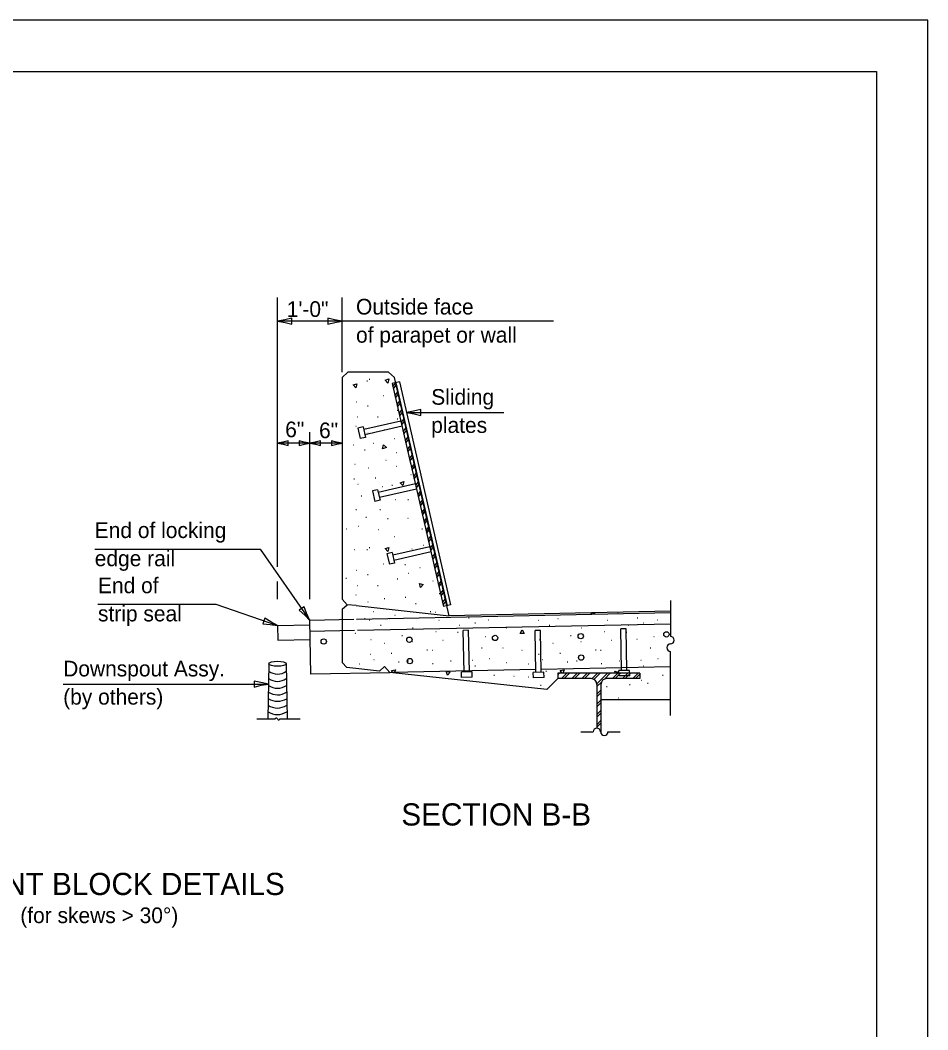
# Model space of a CAD drawing. Extents: x 0 to 2.83, y 0 to 1.83.
# Drawn here: x 2.098 to 2.833, y 1.014 to 1.833 of the extents above; entities that cross this region are included whole.
import ezdxf

# ---------------------------------------------------------------- set-up
doc = ezdxf.new("R2010")
doc.units = 0
for name, color, linetype in [('RD_Pr_Roadway_Dimensions', 7, 'Continuous'), ('RD_Pr_Roadway_Items', 7, 'Continuous'), ('RD_Pr_Roadway_Notes', 7, 'Continuous'), ('SH_General_Details', 7, 'Continuous'), ('SH_Printer_Plotting_Border', 7, 'Continuous')]:
    doc.layers.add(name, color=color, linetype=linetype)

msp = doc.modelspace()

# ---------------------------------------------------------------- linework, layer by layer
at = {"layer": 'RD_Pr_Roadway_Dimensions'}
for p, q in [((2.30629, 1.39007), (2.30629, 1.6085)), ((2.35867, 1.54773), (2.35867, 1.6085)), ((2.35867, 1.58923), (2.30629, 1.58923)), ((2.53006, 1.58923), (2.35838, 1.58923)), ((2.33248, 1.36383), (2.33248, 1.49915)), ((2.33248, 1.49031), (2.30629, 1.49031)), ((2.35867, 1.49031), (2.33248, 1.49031)), ((2.30629, 1.36383), (2.30629, 1.37803))]:
    msp.add_line(p, q, dxfattribs=at)
for points in [[(2.31795, 1.58679), (2.31796, 1.58923), (2.31796, 1.59167), (2.31212, 1.59024), (2.30629, 1.58923), (2.31251, 1.5881)], [(2.34701, 1.59167), (2.347, 1.58923), (2.347, 1.58679), (2.35284, 1.58822), (2.35867, 1.58923), (2.35245, 1.59036)], [(2.31504, 1.48848), (2.31504, 1.49031), (2.31504, 1.49214), (2.31067, 1.49107), (2.30629, 1.49031), (2.31096, 1.48946)], [(2.32374, 1.49214), (2.32373, 1.49031), (2.32373, 1.48848), (2.32811, 1.48955), (2.33248, 1.49031), (2.32782, 1.49116)], [(2.34123, 1.48848), (2.34123, 1.49031), (2.34123, 1.49214), (2.33685, 1.49107), (2.33248, 1.49031), (2.33715, 1.48946)], [(2.34992, 1.49214), (2.34992, 1.49031), (2.34992, 1.48848), (2.35429, 1.48955), (2.35867, 1.49031), (2.354, 1.49116)]]:
    msp.add_lwpolyline(points, close=True, dxfattribs=at)
at = {"layer": 'RD_Pr_Roadway_Items'}
for p, q in [((2.35866, 1.54361), (2.36322, 1.5479)), ((2.39633, 1.5479), (2.36322, 1.5479)), ((2.39633, 1.5479), (2.40112, 1.54359)), ((2.35866, 1.54361), (2.35867, 1.36383)), ((2.37875, 1.54073), (2.37915, 1.54073)), ((2.38067, 1.54224), (2.38106, 1.54224)), ((2.40507, 1.53987), (2.39933, 1.53855)), ((2.44544, 1.35031), (2.40112, 1.54359)), ((2.40507, 1.53987), (2.44654, 1.35902)), ((2.39933, 1.53855), (2.41443, 1.47271)), ((2.39985, 1.53632), (2.40209, 1.53919)), ((2.40028, 1.53444), (2.40255, 1.53735)), ((2.40152, 1.52899), (2.40381, 1.53191)), ((2.40213, 1.53919), (2.44377, 1.35839)), ((2.3703, 1.5239), (2.37069, 1.5239)), ((2.39184, 1.52895), (2.39223, 1.52895)), ((2.40195, 1.52712), (2.40424, 1.53004)), ((2.4032, 1.52167), (2.40549, 1.52459)), ((2.37923, 1.52053), (2.37963, 1.52053)), ((2.40332, 1.517), (2.40372, 1.517)), ((2.40363, 1.5198), (2.40592, 1.52272)), ((2.40488, 1.51435), (2.40717, 1.51728)), ((2.40531, 1.51247), (2.40761, 1.51541)), ((2.37078, 1.51158), (2.37117, 1.51158)), ((2.40629, 1.50819), (2.37615, 1.50128)), ((2.38737, 1.51158), (2.38777, 1.51158)), ((2.40332, 1.5099), (2.40372, 1.5099)), ((2.40656, 1.50703), (2.40886, 1.50996)), ((2.40699, 1.50515), (2.40929, 1.50809)), ((2.36966, 1.50401), (2.37006, 1.50401)), ((2.37566, 1.5034), (2.37143, 1.50243)), ((2.37143, 1.50243), (2.37337, 1.49397)), ((2.37566, 1.5034), (2.3776, 1.49494)), ((2.40726, 1.50396), (2.37712, 1.49705)), ((2.39279, 1.50098), (2.39319, 1.50098)), ((2.40824, 1.4997), (2.41054, 1.50265)), ((2.40867, 1.49783), (2.41098, 1.50078)), ((2.3776, 1.49494), (2.37337, 1.49397)), ((2.37939, 1.49829), (2.37979, 1.49829)), ((2.40077, 1.49391), (2.40117, 1.49391)), ((2.40992, 1.49238), (2.41223, 1.49533)), ((2.41035, 1.49051), (2.41266, 1.49346)), ((2.36775, 1.48886), (2.36814, 1.48886)), ((2.37684, 1.48482), (2.37724, 1.48482)), ((2.3837, 1.49038), (2.3841, 1.49038)), ((2.40269, 1.48264), (2.40308, 1.48264)), ((2.4116, 1.48506), (2.41391, 1.48802)), ((2.41203, 1.48318), (2.41434, 1.48615)), ((2.39407, 1.47658), (2.39447, 1.47658)), ((2.41328, 1.47774), (2.4156, 1.4807)), ((2.41371, 1.47586), (2.41603, 1.47883)), ((2.41389, 1.47545), (2.44089, 1.35773)), ((2.36886, 1.47321), (2.36926, 1.47321)), ((2.37971, 1.47018), (2.38011, 1.47018)), ((2.40237, 1.47153), (2.40276, 1.47153)), ((2.41503, 1.47051), (2.41728, 1.47339)), ((2.41546, 1.46863), (2.41771, 1.47152)), ((2.41671, 1.46318), (2.41897, 1.46607)), ((2.36823, 1.46143), (2.36862, 1.46143)), ((2.38546, 1.46211), (2.38585, 1.46211)), ((2.41433, 1.46497), (2.41473, 1.46497)), ((2.41714, 1.46131), (2.4194, 1.4642)), ((2.41834, 1.45607), (2.4206, 1.45897)), ((2.41839, 1.45586), (2.42065, 1.45876)), ((2.37126, 1.45706), (2.37165, 1.45706)), ((2.38744, 1.45244), (2.38321, 1.45147)), ((2.38321, 1.45147), (2.38515, 1.44301)), ((2.38744, 1.45244), (2.38938, 1.44398)), ((2.41807, 1.45724), (2.38793, 1.45033)), ((2.41904, 1.45301), (2.3889, 1.4461)), ((2.39136, 1.45504), (2.39175, 1.45504)), ((2.39902, 1.45605), (2.39941, 1.45605)), ((2.41877, 1.4542), (2.42104, 1.4571)), ((2.41882, 1.45399), (2.42108, 1.45689)), ((2.42002, 1.44875), (2.42232, 1.45169)), ((2.42007, 1.44854), (2.42234, 1.45144)), ((2.42045, 1.44688), (2.42272, 1.44978)), ((2.4205, 1.44667), (2.42277, 1.44957)), ((2.37416, 1.44765), (2.37456, 1.44765)), ((2.38938, 1.44398), (2.38515, 1.44301)), ((2.40154, 1.44459), (2.40193, 1.44459)), ((2.41194, 1.44444), (2.41234, 1.44444)), ((2.4217, 1.44143), (2.42397, 1.44434)), ((2.42175, 1.44122), (2.42402, 1.44413)), ((2.42213, 1.43955), (2.4244, 1.44247)), ((2.42218, 1.43934), (2.42445, 1.44226)), ((2.36982, 1.43636), (2.37022, 1.43636)), ((2.3893, 1.43649), (2.3897, 1.43649)), ((2.42338, 1.43411), (2.42566, 1.43702)), ((2.42342, 1.43389), (2.42571, 1.43681)), ((2.42381, 1.43223), (2.42609, 1.43515)), ((2.42385, 1.43202), (2.42614, 1.43494)), ((2.37796, 1.4303), (2.37835, 1.4303)), ((2.39551, 1.42912), (2.3959, 1.42912)), ((2.41178, 1.42929), (2.41218, 1.42929)), ((2.42506, 1.42678), (2.42734, 1.42971)), ((2.4251, 1.42657), (2.42739, 1.4295)), ((2.42548, 1.42491), (2.42777, 1.42784)), ((2.42553, 1.4247), (2.42782, 1.42763)), ((2.36216, 1.42071), (2.36256, 1.42071)), ((2.37158, 1.42306), (2.37197, 1.42306)), ((2.38801, 1.4202), (2.3884, 1.4202)), ((2.42327, 1.42071), (2.42366, 1.42071)), ((2.42673, 1.41946), (2.42903, 1.42239)), ((2.42678, 1.41925), (2.42908, 1.42218)), ((2.42716, 1.41759), (2.42946, 1.42052)), ((2.42721, 1.41738), (2.42951, 1.42031)), ((2.40077, 1.41448), (2.40117, 1.41448)), ((2.42841, 1.41214), (2.43071, 1.41508)), ((2.42884, 1.41026), (2.43114, 1.41321)), ((2.36838, 1.40405), (2.36878, 1.40405)), ((2.37875, 1.40405), (2.37915, 1.40405)), ((2.38067, 1.40556), (2.38106, 1.40556)), ((2.39922, 1.40149), (2.39499, 1.40052)), ((2.39499, 1.40052), (2.39693, 1.39206)), ((2.39922, 1.40149), (2.40116, 1.39303)), ((2.42976, 1.40627), (2.3997, 1.39938)), ((2.43073, 1.40204), (2.40067, 1.39514)), ((2.41513, 1.40455), (2.41553, 1.40455)), ((2.42422, 1.40758), (2.42462, 1.40758)), ((2.43004, 1.40503), (2.43235, 1.40797)), ((2.43047, 1.40315), (2.43278, 1.4061)), ((2.43172, 1.39771), (2.43403, 1.40066)), ((2.39184, 1.39227), (2.39223, 1.39227)), ((2.40116, 1.39303), (2.39693, 1.39206)), ((2.43215, 1.39583), (2.43446, 1.39879)), ((2.4334, 1.39038), (2.43572, 1.39334)), ((2.3703, 1.38722), (2.37069, 1.38722)), ((2.40955, 1.39193), (2.40994, 1.39193)), ((2.41242, 1.3847), (2.41281, 1.3847)), ((2.42151, 1.38941), (2.42191, 1.38941)), ((2.43383, 1.38851), (2.43615, 1.39147)), ((2.43508, 1.38306), (2.4374, 1.38603)), ((2.43551, 1.38119), (2.43783, 1.38416)), ((2.36168, 1.38066), (2.36208, 1.38066)), ((2.37923, 1.38386), (2.37963, 1.38386)), ((2.40332, 1.38032), (2.40372, 1.38032)), ((2.43204, 1.37864), (2.43244, 1.37864)), ((2.43676, 1.37574), (2.43909, 1.37871)), ((2.43719, 1.37386), (2.43952, 1.37684)), ((2.37078, 1.3749), (2.37117, 1.3749)), ((2.38737, 1.3749), (2.38777, 1.3749)), ((2.43731, 1.36844), (2.43771, 1.36844)), ((2.43844, 1.36842), (2.44077, 1.3714)), ((2.43887, 1.36654), (2.4412, 1.36953)), ((2.35867, 1.36383), (2.36274, 1.35915)), ((2.36966, 1.36733), (2.37006, 1.36733)), ((2.37939, 1.36161), (2.37979, 1.36161)), ((2.39279, 1.3643), (2.39319, 1.3643)), ((2.40987, 1.36524), (2.41026, 1.36524)), ((2.41817, 1.36019), (2.41856, 1.36019)), ((2.44012, 1.36109), (2.44246, 1.36408)), ((2.44055, 1.35922), (2.44289, 1.36221)), ((2.62483, 1.36273), (2.62483, 1.33339)), ((2.35867, 1.35562), (2.36274, 1.35915)), ((2.35867, 1.35562), (2.35867, 1.3123)), ((2.37, 1.35858), (2.36274, 1.35915)), ((2.37, 1.35858), (2.44544, 1.35031)), ((2.62486, 1.35261), (2.37026, 1.3473)), ((2.3837, 1.3537), (2.3841, 1.3537)), ((2.43013, 1.35363), (2.43053, 1.35363)), ((2.43428, 1.35329), (2.43467, 1.35329)), ((2.44654, 1.35902), (2.44089, 1.35773)), ((2.62483, 1.35405), (2.44544, 1.35031)), ((2.55047, 1.35163), (2.55087, 1.35163)), ((2.58206, 1.35248), (2.58246, 1.35248)), ((2.36819, 1.34726), (2.33248, 1.34651)), ((2.33339, 1.30276), (2.33248, 1.34651)), ((2.62483, 1.34356), (2.37101, 1.33827)), ((2.37684, 1.34815), (2.37724, 1.34815)), ((2.38077, 1.34659), (2.38116, 1.34659)), ((2.39672, 1.3481), (2.39712, 1.3481)), ((2.40125, 1.35077), (2.40165, 1.35077)), ((2.43693, 1.34659), (2.43732, 1.34659)), ((2.46118, 1.3486), (2.46157, 1.3486)), ((2.46623, 1.3444), (2.46663, 1.3444)), ((2.47724, 1.34709), (2.47764, 1.34709)), ((2.51745, 1.34659), (2.51784, 1.34659)), ((2.5334, 1.3481), (2.5338, 1.3481)), ((2.57361, 1.34659), (2.574, 1.34659)), ((2.59786, 1.3486), (2.59825, 1.3486)), ((2.60291, 1.3444), (2.6033, 1.3444)), ((2.61392, 1.34709), (2.61431, 1.34709)), ((2.30629, 1.34225), (2.33256, 1.3428)), ((2.30629, 1.34225), (2.30654, 1.33058)), ((2.36857, 1.33822), (2.33267, 1.33747)), ((2.38986, 1.34255), (2.39026, 1.34255)), ((2.41571, 1.34036), (2.4161, 1.34036)), ((2.43453, 1.3375), (2.43493, 1.3375)), ((2.45224, 1.33683), (2.45264, 1.33683)), ((2.45368, 1.34255), (2.45407, 1.34255)), ((2.46111, 1.33851), (2.45677, 1.33842)), ((2.45747, 1.30462), (2.45677, 1.33842)), ((2.46181, 1.30471), (2.46111, 1.33851)), ((2.4916, 1.34036), (2.49199, 1.34036)), ((2.51937, 1.33826), (2.51503, 1.33817)), ((2.51573, 1.30438), (2.51503, 1.33817)), ((2.52007, 1.30447), (2.51937, 1.33826)), ((2.52654, 1.34255), (2.52693, 1.34255)), ((2.55239, 1.34036), (2.55278, 1.34036)), ((2.57121, 1.3375), (2.57161, 1.3375)), ((2.58881, 1.33971), (2.58447, 1.33962)), ((2.58517, 1.30583), (2.58447, 1.33962)), ((2.58951, 1.30592), (2.58881, 1.33971)), ((2.58892, 1.33683), (2.58932, 1.33683)), ((2.59036, 1.34255), (2.59075, 1.34255)), ((2.30654, 1.33058), (2.3328, 1.33113)), ((2.38188, 1.33094), (2.38228, 1.33094)), ((2.39273, 1.32791), (2.39313, 1.32791)), ((2.40709, 1.3343), (2.40749, 1.3343)), ((2.41539, 1.32925), (2.41578, 1.32925)), ((2.44028, 1.33043), (2.44067, 1.33043)), ((2.4607, 1.33127), (2.46109, 1.33127)), ((2.47453, 1.33346), (2.47492, 1.33346)), ((2.51856, 1.33094), (2.51896, 1.33094)), ((2.52941, 1.32791), (2.52981, 1.32791)), ((2.54377, 1.3343), (2.54417, 1.3343)), ((2.55207, 1.32925), (2.55246, 1.32925)), ((2.57696, 1.33043), (2.57735, 1.33043)), ((2.59738, 1.33127), (2.59777, 1.33127)), ((2.61121, 1.33346), (2.6116, 1.33346)), ((2.38125, 1.31916), (2.38164, 1.31916)), ((2.39848, 1.31983), (2.39887, 1.31983)), ((2.42736, 1.32269), (2.42775, 1.32269)), ((2.4315, 1.32235), (2.4319, 1.32235)), ((2.47166, 1.3242), (2.47205, 1.3242)), ((2.48889, 1.3242), (2.48928, 1.3242)), ((2.5042, 1.32235), (2.5046, 1.32235)), ((2.51792, 1.31916), (2.51832, 1.31916)), ((2.53516, 1.31983), (2.53555, 1.31983)), ((2.56403, 1.32269), (2.56443, 1.32269)), ((2.56818, 1.32235), (2.56858, 1.32235)), ((2.60833, 1.3242), (2.60873, 1.3242)), ((2.62483, 1.26934), (2.62483, 1.32139)), ((2.29929, 1.31138), (2.29847, 1.26662)), ((2.31321, 1.31138), (2.31403, 1.26653)), ((2.35867, 1.3123), (2.36237, 1.30817)), ((2.37263, 1.31125), (2.37303, 1.31125)), ((2.38428, 1.31478), (2.38467, 1.31478)), ((2.40438, 1.31276), (2.40478, 1.31276)), ((2.41204, 1.31377), (2.41243, 1.31377)), ((2.43198, 1.31158), (2.43238, 1.31158)), ((2.4465, 1.31377), (2.4469, 1.31377)), ((2.46405, 1.31428), (2.46445, 1.31428)), ((2.47772, 1.31562), (2.47811, 1.31562)), ((2.49176, 1.31226), (2.49215, 1.31226)), ((2.50931, 1.31125), (2.5097, 1.31125)), ((2.52096, 1.31478), (2.52135, 1.31478)), ((2.54106, 1.31276), (2.54145, 1.31276)), ((2.54872, 1.31377), (2.54911, 1.31377)), ((2.56866, 1.31158), (2.56905, 1.31158)), ((2.58318, 1.31377), (2.58357, 1.31377)), ((2.60073, 1.31428), (2.60112, 1.31428)), ((2.6144, 1.31562), (2.61479, 1.31562)), ((2.39734, 1.30409), (2.33339, 1.30276)), ((2.38881, 1.30526), (2.36237, 1.30817)), ((2.38881, 1.30526), (2.39313, 1.30913)), ((2.39313, 1.30913), (2.39744, 1.30431)), ((2.52451, 1.29034), (2.39744, 1.30431)), ((2.51569, 1.30655), (2.39903, 1.30412)), ((2.46398, 1.30476), (2.4553, 1.30458)), ((2.45539, 1.30024), (2.4553, 1.30458)), ((2.46407, 1.30042), (2.46398, 1.30476)), ((2.46623, 1.30956), (2.46663, 1.30956)), ((2.48171, 1.30216), (2.4821, 1.30216)), ((2.52224, 1.30452), (2.51356, 1.30434)), ((2.51365, 1.3), (2.51356, 1.30434)), ((2.62483, 1.30883), (2.52003, 1.30664)), ((2.52233, 1.30018), (2.52224, 1.30452)), ((2.52386, 1.30537), (2.52425, 1.30537)), ((2.60003, 1.30364), (2.53347, 1.30364)), ((2.53347, 1.30364), (2.53347, 1.2993)), ((2.53347, 1.30241), (2.5347, 1.30364)), ((2.5365, 1.2993), (2.54084, 1.30364)), ((2.53861, 1.2993), (2.54295, 1.30364)), ((2.54475, 1.2993), (2.54909, 1.30364)), ((2.54686, 1.2993), (2.5512, 1.30364)), ((2.553, 1.2993), (2.55734, 1.30364)), ((2.55511, 1.2993), (2.55945, 1.30364)), ((2.56119, 1.29924), (2.56559, 1.30364)), ((2.56275, 1.29868), (2.5677, 1.30364)), ((2.56511, 1.29491), (2.57384, 1.30364)), ((2.57124, 1.29892), (2.57596, 1.30364)), ((2.57775, 1.2993), (2.58209, 1.30364)), ((2.57986, 1.2993), (2.58421, 1.30364)), ((2.59168, 1.30597), (2.583, 1.30579)), ((2.58309, 1.30145), (2.583, 1.30579)), ((2.586, 1.2993), (2.59034, 1.30364)), ((2.58811, 1.2993), (2.59246, 1.30364)), ((2.59177, 1.30163), (2.59168, 1.30597)), ((2.59425, 1.2993), (2.59859, 1.30364)), ((2.59637, 1.2993), (2.60003, 1.30296)), ((2.60003, 1.30364), (2.60003, 1.2993)), ((2.60291, 1.30956), (2.6033, 1.30956)), ((2.61839, 1.30216), (2.61878, 1.30216)), ((2.46407, 1.30042), (2.45539, 1.30024)), ((2.49782, 1.30115), (2.49822, 1.30115)), ((2.50931, 1.30065), (2.5097, 1.30065)), ((2.52233, 1.30018), (2.51365, 1.3)), ((2.51952, 1.29408), (2.51992, 1.29408)), ((2.53347, 1.2993), (2.52451, 1.29034)), ((2.56042, 1.2993), (2.53347, 1.2993)), ((2.56512, 1.29281), (2.56876, 1.29644)), ((2.56512, 1.2946), (2.56512, 1.25908)), ((2.56838, 1.2946), (2.56838, 1.25488)), ((2.60003, 1.2993), (2.57308, 1.2993)), ((2.59177, 1.30163), (2.58309, 1.30145)), ((2.59163, 1.29459), (2.59203, 1.29459)), ((2.60121, 1.29795), (2.6016, 1.29795)), ((2.60626, 1.2956), (2.60666, 1.2956)), ((2.56512, 1.28667), (2.56838, 1.28992)), ((2.56517, 1.2846), (2.56838, 1.28781)), ((2.57297, 1.2929), (2.57336, 1.2929)), ((2.56512, 1.27842), (2.56838, 1.28167)), ((2.56512, 1.27631), (2.56838, 1.27956)), ((2.62483, 1.28194), (2.56838, 1.28194)), ((2.58254, 1.28382), (2.58293, 1.28382)), ((2.56512, 1.27017), (2.56838, 1.27342)), ((2.56512, 1.26806), (2.56838, 1.27131)), ((2.28965, 1.26653), (2.30422, 1.26653)), ((2.30827, 1.26653), (2.32468, 1.26653)), ((2.56512, 1.26192), (2.56838, 1.26517)), ((2.56512, 1.25981), (2.56838, 1.26306)), ((2.55213, 1.25608), (2.56213, 1.25608)), ((2.56808, 1.25662), (2.56838, 1.25692)), ((2.57413, 1.25608), (2.58413, 1.25608))]:
    msp.add_line(p, q, dxfattribs=at)
for points in [[(2.39572, 1.53904), (2.39346, 1.54143), (2.39655, 1.54231), (2.39572, 1.53904)], [(2.36985, 1.5352), (2.36758, 1.53759), (2.37068, 1.53847), (2.36985, 1.5352)], [(2.39147, 1.48576), (2.3923, 1.48902), (2.39457, 1.48663), (2.39147, 1.48576)], [(2.40783, 1.4558), (2.40556, 1.45819), (2.40866, 1.45907), (2.40783, 1.4558)], [(2.39572, 1.40236), (2.39346, 1.40475), (2.39655, 1.40563), (2.39572, 1.40236)], [(2.42215, 1.37311), (2.42132, 1.37637), (2.42441, 1.3755), (2.42215, 1.37311)], [(2.56305, 1.35276), (2.56346, 1.35234), (2.56036, 1.35146)], [(2.56036, 1.35146), (2.56068, 1.35272)], [(2.36932, 1.33619), (2.36954, 1.3358), (2.36932, 1.3358)], [(2.50301, 1.3358), (2.50461, 1.33872), (2.50622, 1.3358), (2.50301, 1.3358)], [(2.3987, 1.30577), (2.40186, 1.30636), (2.40121, 1.30448)], [(2.39961, 1.30463), (2.3987, 1.30577)], [(2.44393, 1.30208), (2.4431, 1.30535), (2.44619, 1.30447), (2.44393, 1.30208)], [(2.53538, 1.30577), (2.53853, 1.30636), (2.5376, 1.30364)], [(2.53707, 1.30364), (2.53538, 1.30577)], [(2.58021, 1.30364), (2.57977, 1.30535), (2.58287, 1.30447), (2.58208, 1.30364)]]:
    msp.add_lwpolyline(points, dxfattribs=at)
for centre in [(2.55203, 1.33372), (2.62146, 1.33517), (2.34371, 1.32938), (2.41315, 1.33083), (2.48259, 1.33228), (2.55239, 1.31636), (2.41351, 1.31347)]:
    msp.add_circle(centre, 0.00217, dxfattribs=at)
for centre, radius, start, end in [((2.62483, 1.32439), 0.003, 90, 270), ((2.62483, 1.33039), 0.003, 270, 90), ((2.30628, 1.31456), 0.0116, 232.25795, 307.37347), ((2.30627, 1.30928), 0.01224, 233.98468, 305.79112), ((2.56042, 1.2946), 0.0047, 0, 90), ((2.57308, 1.2946), 0.0047, 90, 180), ((2.30626, 1.29945), 0.01333, 236.30129, 303.56825), ((2.30626, 1.30394), 0.0125, 234.27628, 305.55938), ((2.30625, 1.28913), 0.01371, 236.45051, 303.42588), ((2.30627, 1.29535), 0.01443, 238.71204, 301.20959), ((2.30624, 1.28425), 0.0141, 237.07788, 302.77201), ((2.30521, 1.26617), 0.00105, 19.65608, 176.18286), ((2.30717, 1.26678), 0.000997, 194.81762, 299.68043), ((2.30682, 1.26736), 0.00167, 300.17893, 342.50145), ((2.56513, 1.25608), 0.003, 0, 180), ((2.57113, 1.25608), 0.003, 180, 0)]:
    msp.add_arc(centre, radius, start, end, dxfattribs=at)
msp.add_ellipse((2.30625, 1.31138), major_axis=(0.00696, 0), ratio=0.293294, dxfattribs=at)
at = {"layer": 'RD_Pr_Roadway_Notes'}
for p, q in [((2.41073, 1.51515), (2.48978, 1.51515)), ((2.15815, 1.40436), (2.29216, 1.40436)), ((2.29216, 1.40436), (2.33248, 1.34651)), ((2.16078, 1.3596), (2.25642, 1.3596)), ((2.25642, 1.3596), (2.30629, 1.34225)), ((2.13263, 1.29489), (2.29899, 1.29489))]:
    msp.add_line(p, q, dxfattribs=at)
for points in [[(2.42239, 1.51271), (2.4224, 1.51515), (2.4224, 1.51759), (2.41656, 1.51616), (2.41073, 1.51515), (2.41695, 1.51402)], [(2.32781, 1.35747), (2.32581, 1.35608), (2.32381, 1.35469), (2.32832, 1.35072), (2.33248, 1.34651), (2.32985, 1.35226)], [(2.29608, 1.34839), (2.29528, 1.34608), (2.29447, 1.34378), (2.30045, 1.34321), (2.30629, 1.34225), (2.30079, 1.34536)], [(2.28733, 1.29733), (2.28732, 1.29489), (2.28732, 1.29245), (2.29316, 1.29388), (2.29899, 1.29489), (2.29277, 1.29602)]]:
    msp.add_lwpolyline(points, close=True, dxfattribs=at)
at = {"layer": 'SH_General_Details'}
for p, q in [((2.83332, 1.83333), (0, 1.83333)), ((2.83332, 0), (2.83332, 1.83333))]:
    msp.add_line(p, q, dxfattribs=at)
msp.add_lwpolyline([(0.16667, 1.79166), (2.79166, 1.79166), (2.79166, 0.04167), (0.16667, 0.04167)], close=True, dxfattribs=at)
at = {"layer": 'SH_Printer_Plotting_Border'}
msp.add_lwpolyline([(0, 0), (2.83332, 0), (2.83332, 1.83333), (0, 1.83333)], close=True, dxfattribs=at)

# ---------------------------------------------------------------- texts
at = {"layer": 'RD_Pr_Roadway_Dimensions'}
for s, p in [('1\'-0"', (2.31377, 1.59264)), ('Outside face', (2.36991, 1.59461)), ('of parapet or wall', (2.36991, 1.57175)), ('6"', (2.3125, 1.49504)), ('6"', (2.33996, 1.49429))]:
    msp.add_text(s, height=0.0127, dxfattribs=at).set_placement(p)
at = {"layer": 'RD_Pr_Roadway_Notes'}
for s, height, p in [('Sliding', 0.0127, (2.43087, 1.52143)), ('plates', 0.0127, (2.43087, 1.49857)), ('End of locking', 0.0127, (2.15815, 1.41331)), ('edge rail', 0.0127, (2.15815, 1.39045)), ('End of', 0.0127, (2.16078, 1.36854)), ('strip seal', 0.0127, (2.16078, 1.34568)), ('Downspout Assy.', 0.0127, (2.13257, 1.30105)), ('(by others)', 0.0127, (2.13257, 1.27819)), ('SECTION B-B', 0.018, (2.40663, 1.18011))]:
    msp.add_text(s, height=height, dxfattribs=at).set_placement(p)
for s, height, p in [('POINT BLOCK DETAILS', 0.018, (2.04331, 1.12373)), ('(for skews > 30°)', 0.0127, (2.0978, 1.10097))]:
    msp.add_text(s, height=height, rotation=360, dxfattribs=at).set_placement(p)

doc.saveas('drawing.dxf')
